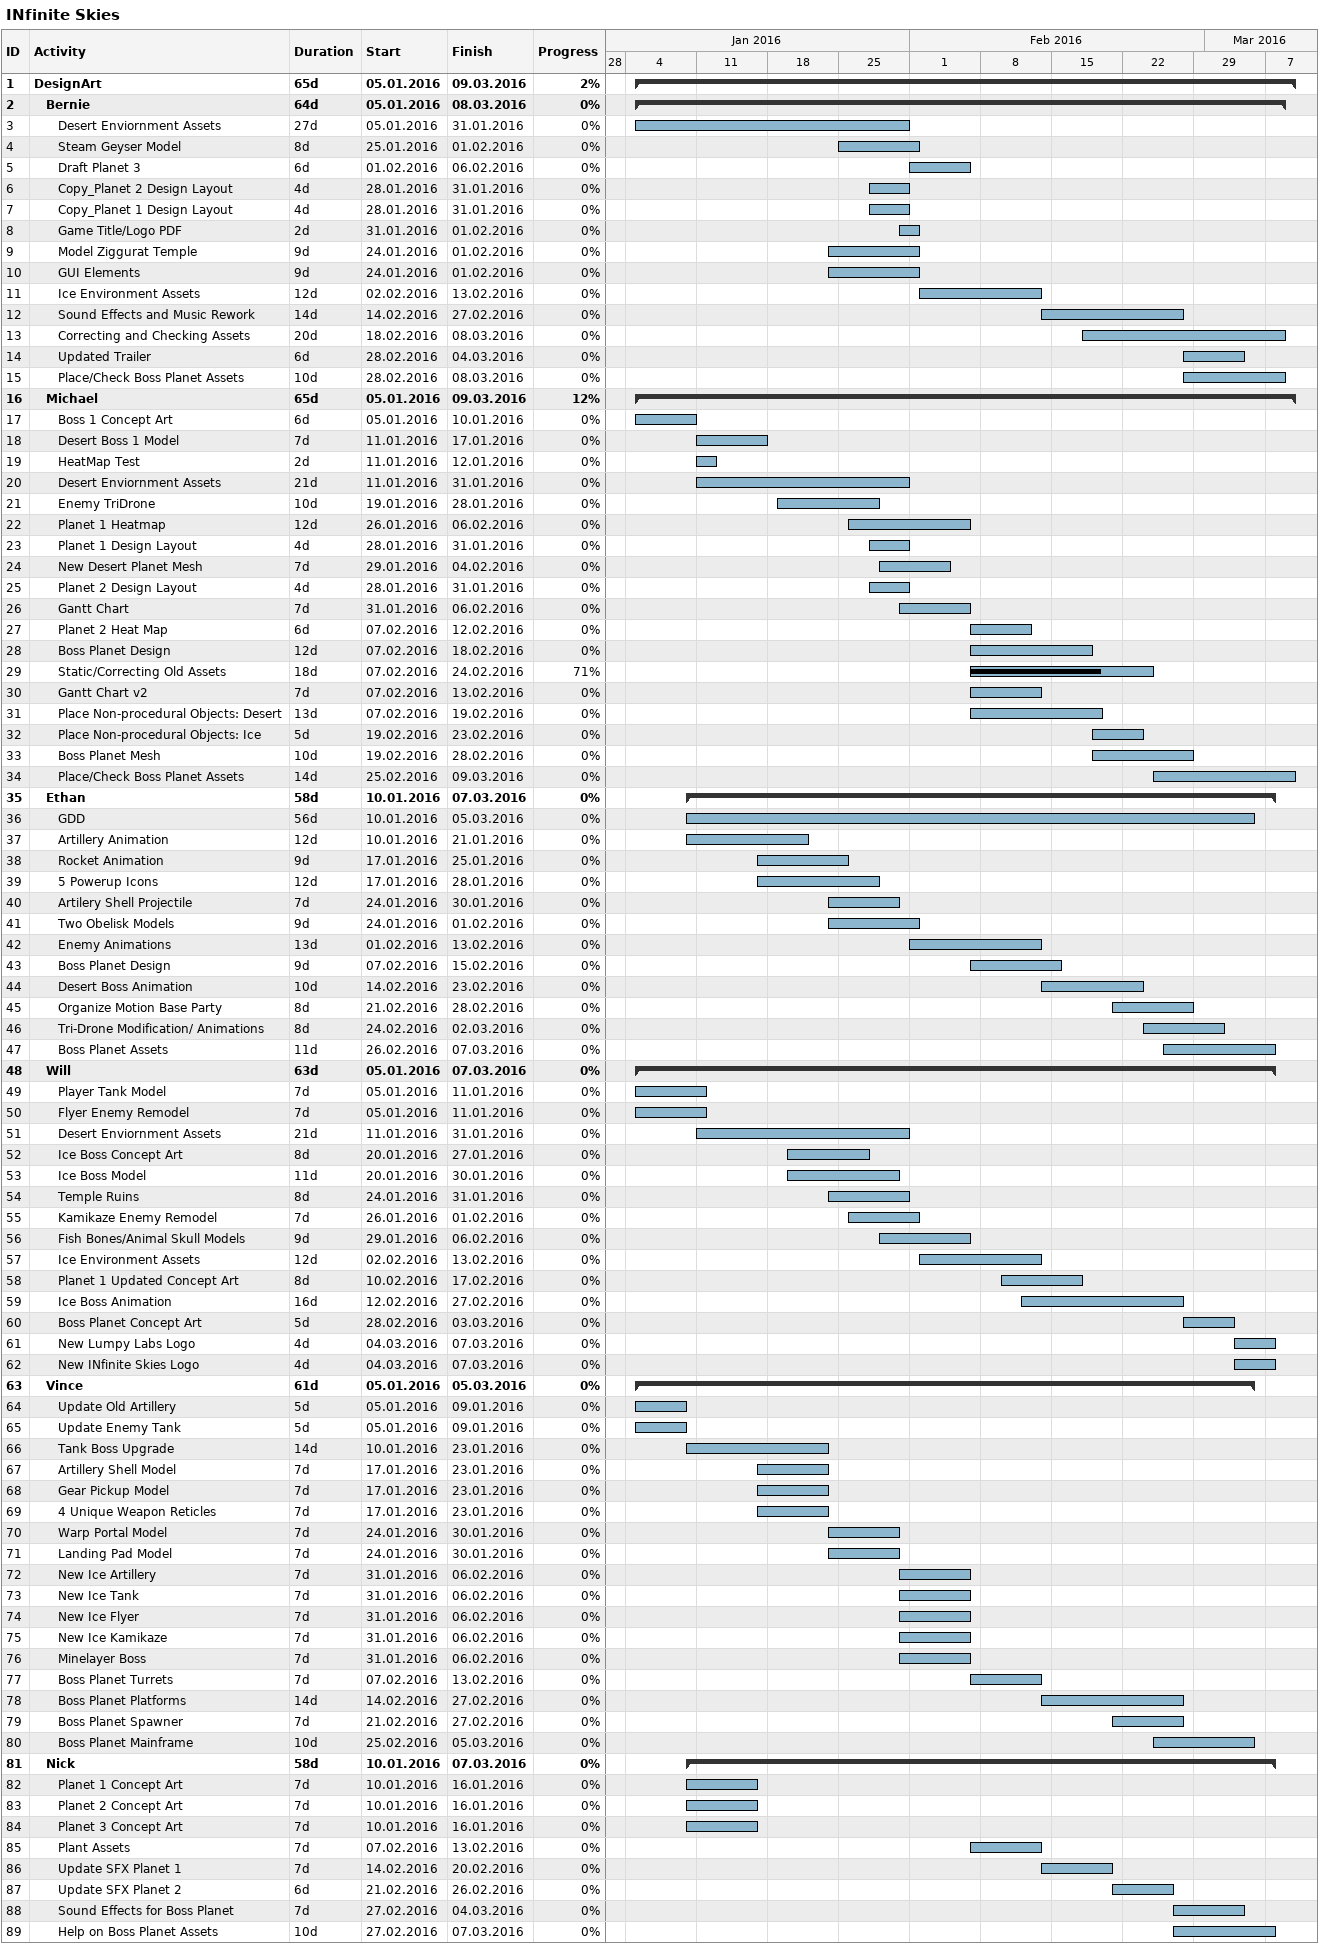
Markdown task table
INfinite Skies

| ID | Level | Task | Duration | Start | Finish | % complete |
|---|---|---|---|---|---|---|
| 1 | 1 | **DesignArt** | 65d | 2016-01-05 | 2016-03-09 | 2 |
| 2 | 2 | **Bernie** | 64d | 2016-01-05 | 2016-03-08 | 0 |
| 3 | 3 | Desert Enviornment Assets | 27d | 2016-01-05 | 2016-01-31 | 0 |
| 4 | 3 | Steam Geyser Model | 8d | 2016-01-25 | 2016-02-01 | 0 |
| 5 | 3 | Draft Planet 3 | 6d | 2016-02-01 | 2016-02-06 | 0 |
| 6 | 3 | Copy_Planet 2 Design Layout | 4d | 2016-01-28 | 2016-01-31 | 0 |
| 7 | 3 | Copy_Planet 1 Design Layout | 4d | 2016-01-28 | 2016-01-31 | 0 |
| 8 | 3 | Game Title/Logo PDF | 2d | 2016-01-31 | 2016-02-01 | 0 |
| 9 | 3 | Model Ziggurat Temple | 9d | 2016-01-24 | 2016-02-01 | 0 |
| 10 | 3 | GUI Elements | 9d | 2016-01-24 | 2016-02-01 | 0 |
| 11 | 3 | Ice Environment Assets | 12d | 2016-02-02 | 2016-02-13 | 0 |
| 12 | 3 | Sound Effects and Music Rework | 14d | 2016-02-14 | 2016-02-27 | 0 |
| 13 | 3 | Correcting and Checking Assets | 20d | 2016-02-18 | 2016-03-08 | 0 |
| 14 | 3 | Updated Trailer | 6d | 2016-02-28 | 2016-03-04 | 0 |
| 15 | 3 | Place/Check Boss Planet Assets | 10d | 2016-02-28 | 2016-03-08 | 0 |
| 16 | 2 | **Michael** | 65d | 2016-01-05 | 2016-03-09 | 12 |
| 17 | 3 | Boss 1 Concept Art | 6d | 2016-01-05 | 2016-01-10 | 0 |
| 18 | 3 | Desert Boss 1 Model | 7d | 2016-01-11 | 2016-01-17 | 0 |
| 19 | 3 | HeatMap Test | 2d | 2016-01-11 | 2016-01-12 | 0 |
| 20 | 3 | Desert Enviornment Assets | 21d | 2016-01-11 | 2016-01-31 | 0 |
| 21 | 3 | Enemy TriDrone | 10d | 2016-01-19 | 2016-01-28 | 0 |
| 22 | 3 | Planet 1 Heatmap | 12d | 2016-01-26 | 2016-02-06 | 0 |
| 23 | 3 | Planet 1 Design Layout | 4d | 2016-01-28 | 2016-01-31 | 0 |
| 24 | 3 | New Desert Planet Mesh | 7d | 2016-01-29 | 2016-02-04 | 0 |
| 25 | 3 | Planet 2 Design Layout | 4d | 2016-01-28 | 2016-01-31 | 0 |
| 26 | 3 | Gantt Chart | 7d | 2016-01-31 | 2016-02-06 | 0 |
| 27 | 3 | Planet 2 Heat Map | 6d | 2016-02-07 | 2016-02-12 | 0 |
| 28 | 3 | Boss Planet Design | 12d | 2016-02-07 | 2016-02-18 | 0 |
| 29 | 3 | Static/Correcting Old Assets | 18d | 2016-02-07 | 2016-02-24 | 71 |
| 30 | 3 | Gantt Chart v2 | 7d | 2016-02-07 | 2016-02-13 | 0 |
| 31 | 3 | Place Non-procedural Objects: Desert | 13d | 2016-02-07 | 2016-02-19 | 0 |
| 32 | 3 | Place Non-procedural Objects: Ice | 5d | 2016-02-19 | 2016-02-23 | 0 |
| 33 | 3 | Boss Planet Mesh | 10d | 2016-02-19 | 2016-02-28 | 0 |
| 34 | 3 | Place/Check Boss Planet Assets | 14d | 2016-02-25 | 2016-03-09 | 0 |
| 35 | 2 | **Ethan** | 58d | 2016-01-10 | 2016-03-07 | 0 |
| 36 | 3 | GDD | 56d | 2016-01-10 | 2016-03-05 | 0 |
| 37 | 3 | Artillery Animation | 12d | 2016-01-10 | 2016-01-21 | 0 |
| 38 | 3 | Rocket Animation | 9d | 2016-01-17 | 2016-01-25 | 0 |
| 39 | 3 | 5 Powerup Icons | 12d | 2016-01-17 | 2016-01-28 | 0 |
| 40 | 3 | Artilery Shell Projectile | 7d | 2016-01-24 | 2016-01-30 | 0 |
| 41 | 3 | Two Obelisk Models | 9d | 2016-01-24 | 2016-02-01 | 0 |
| 42 | 3 | Enemy Animations | 13d | 2016-02-01 | 2016-02-13 | 0 |
| 43 | 3 | Boss Planet Design | 9d | 2016-02-07 | 2016-02-15 | 0 |
| 44 | 3 | Desert Boss Animation | 10d | 2016-02-14 | 2016-02-23 | 0 |
| 45 | 3 | Organize Motion Base Party | 8d | 2016-02-21 | 2016-02-28 | 0 |
| 46 | 3 | Tri-Drone Modification/ Animations | 8d | 2016-02-24 | 2016-03-02 | 0 |
| 47 | 3 | Boss Planet Assets | 11d | 2016-02-26 | 2016-03-07 | 0 |
| 48 | 2 | **Will** | 63d | 2016-01-05 | 2016-03-07 | 0 |
| 49 | 3 | Player Tank Model | 7d | 2016-01-05 | 2016-01-11 | 0 |
| 50 | 3 | Flyer Enemy Remodel | 7d | 2016-01-05 | 2016-01-11 | 0 |
| 51 | 3 | Desert Enviornment Assets | 21d | 2016-01-11 | 2016-01-31 | 0 |
| 52 | 3 | Ice Boss Concept Art | 8d | 2016-01-20 | 2016-01-27 | 0 |
| 53 | 3 | Ice Boss Model | 11d | 2016-01-20 | 2016-01-30 | 0 |
| 54 | 3 | Temple Ruins | 8d | 2016-01-24 | 2016-01-31 | 0 |
| 55 | 3 | Kamikaze Enemy Remodel | 7d | 2016-01-26 | 2016-02-01 | 0 |
| 56 | 3 | Fish Bones/Animal Skull Models | 9d | 2016-01-29 | 2016-02-06 | 0 |
| 57 | 3 | Ice Environment Assets | 12d | 2016-02-02 | 2016-02-13 | 0 |
| 58 | 3 | Planet 1 Updated Concept Art | 8d | 2016-02-10 | 2016-02-17 | 0 |
| 59 | 3 | Ice Boss Animation | 16d | 2016-02-12 | 2016-02-27 | 0 |
| 60 | 3 | Boss Planet Concept Art | 5d | 2016-02-28 | 2016-03-03 | 0 |
| 61 | 3 | New Lumpy Labs Logo | 4d | 2016-03-04 | 2016-03-07 | 0 |
| 62 | 3 | New INfinite Skies Logo | 4d | 2016-03-04 | 2016-03-07 | 0 |
| 63 | 2 | **Vince** | 61d | 2016-01-05 | 2016-03-05 | 0 |
| 64 | 3 | Update Old Artillery | 5d | 2016-01-05 | 2016-01-09 | 0 |
| 65 | 3 | Update Enemy Tank | 5d | 2016-01-05 | 2016-01-09 | 0 |
| 66 | 3 | Tank Boss Upgrade | 14d | 2016-01-10 | 2016-01-23 | 0 |
| 67 | 3 | Artillery Shell Model | 7d | 2016-01-17 | 2016-01-23 | 0 |
| 68 | 3 | Gear Pickup Model | 7d | 2016-01-17 | 2016-01-23 | 0 |
| 69 | 3 | 4 Unique Weapon Reticles | 7d | 2016-01-17 | 2016-01-23 | 0 |
| 70 | 3 | Warp Portal Model | 7d | 2016-01-24 | 2016-01-30 | 0 |
| 71 | 3 | Landing Pad Model | 7d | 2016-01-24 | 2016-01-30 | 0 |
| 72 | 3 | New Ice Artillery | 7d | 2016-01-31 | 2016-02-06 | 0 |
| 73 | 3 | New Ice Tank | 7d | 2016-01-31 | 2016-02-06 | 0 |
| 74 | 3 | New Ice Flyer | 7d | 2016-01-31 | 2016-02-06 | 0 |
| 75 | 3 | New Ice Kamikaze | 7d | 2016-01-31 | 2016-02-06 | 0 |
| 76 | 3 | Minelayer Boss | 7d | 2016-01-31 | 2016-02-06 | 0 |
| 77 | 3 | Boss Planet Turrets | 7d | 2016-02-07 | 2016-02-13 | 0 |
| 78 | 3 | Boss Planet Platforms | 14d | 2016-02-14 | 2016-02-27 | 0 |
| 79 | 3 | Boss Planet Spawner | 7d | 2016-02-21 | 2016-02-27 | 0 |
| 80 | 3 | Boss Planet Mainframe | 10d | 2016-02-25 | 2016-03-05 | 0 |
| 81 | 2 | **Nick** | 58d | 2016-01-10 | 2016-03-07 | 0 |
| 82 | 3 | Planet 1 Concept Art | 7d | 2016-01-10 | 2016-01-16 | 0 |
| 83 | 3 | Planet 2 Concept Art | 7d | 2016-01-10 | 2016-01-16 | 0 |
| 84 | 3 | Planet 3 Concept Art | 7d | 2016-01-10 | 2016-01-16 | 0 |
| 85 | 3 | Plant Assets | 7d | 2016-02-07 | 2016-02-13 | 0 |
| 86 | 3 | Update SFX Planet 1 | 7d | 2016-02-14 | 2016-02-20 | 0 |
| 87 | 3 | Update SFX Planet 2 | 6d | 2016-02-21 | 2016-02-26 | 0 |
| 88 | 3 | Sound Effects for Boss Planet | 7d | 2016-02-27 | 2016-03-04 | 0 |
| 89 | 3 | Help on Boss Planet Assets | 10d | 2016-02-27 | 2016-03-07 | 0 |
